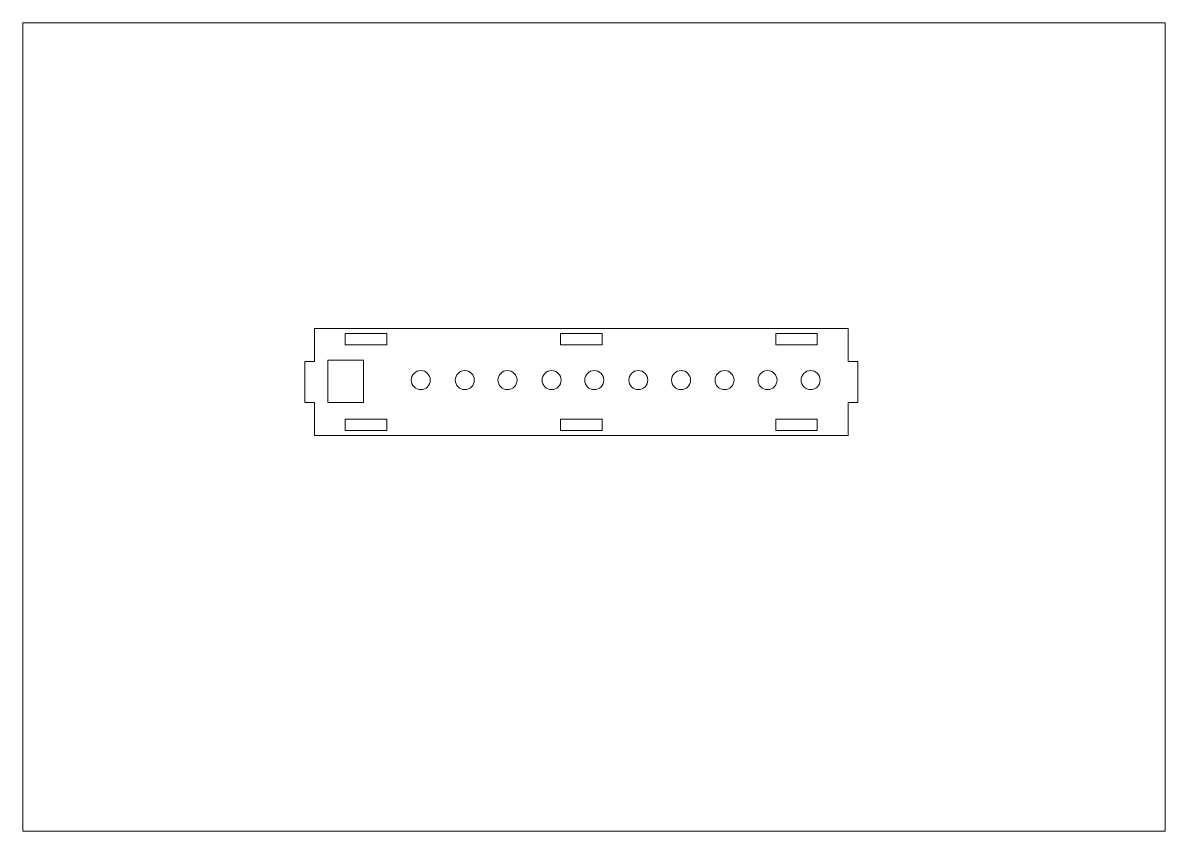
# Paper-space layout 'Sheet1' of a CAD drawing. Header units: inches, sheet in millimetres. Extents: x 0 to 420, y 0 to 297.
# The model-space entities are those that its viewports show. They can reach past a viewport. Long polylines and large blocks are cut down to what shows.
import ezdxf

# ---------------------------------------------------------------- set-up
doc = ezdxf.new("R2010")
doc.units = ezdxf.units.IN
doc.header["$LTSCALE"] = 12.7
doc.header["$MEASUREMENT"] = 0
doc.layers.add('Visible', color=7, linetype='Continuous', lineweight=40)

msp = doc.modelspace()

# ---------------------------------------------------------------- linework, layer by layer
at = {"layer": 'Visible', "lineweight": 20}
for p, q in [((107.7, 172.54), (107.7, 184.71)), ((303.95, 184.71), (107.7, 184.71)), ((119.05, 182.86), (119.05, 178.71)), ((119.05, 182.86), (134.35, 182.86)), ((134.35, 182.86), (134.35, 178.71)), ((198.17, 182.86), (198.17, 178.71)), ((198.17, 182.86), (213.47, 182.86)), ((213.47, 182.86), (213.47, 178.71)), ((277.3, 182.86), (292.6, 182.86)), ((277.3, 182.86), (277.3, 178.71)), ((292.6, 182.86), (292.6, 178.71)), ((303.95, 172.54), (303.95, 184.71)), ((119.05, 178.71), (134.35, 178.71)), ((198.17, 178.71), (213.47, 178.71)), ((277.3, 178.71), (292.6, 178.71)), ((104.2, 172.54), (104.2, 157.54)), ((107.7, 172.54), (104.2, 172.54)), ((112.6, 173.05), (125.81, 173.05)), ((112.6, 173.05), (112.6, 157.53)), ((125.81, 173.05), (125.81, 157.53)), ((303.95, 172.54), (307.45, 172.54)), ((307.45, 172.54), (307.45, 157.54)), ((107.7, 157.54), (104.2, 157.54)), ((107.7, 145.39), (107.7, 157.54)), ((112.6, 157.53), (125.81, 157.53)), ((303.95, 157.54), (307.45, 157.54)), ((303.95, 157.54), (303.95, 145.39)), ((119.05, 151.39), (134.35, 151.39)), ((119.05, 147.24), (119.05, 151.39)), ((134.35, 147.24), (134.35, 151.39)), ((198.17, 151.39), (213.47, 151.39)), ((198.17, 147.24), (198.17, 151.39)), ((213.47, 147.24), (213.47, 151.39)), ((277.3, 147.24), (277.3, 151.39)), ((277.3, 151.39), (292.6, 151.39)), ((292.6, 147.24), (292.6, 151.39)), ((119.05, 147.24), (134.35, 147.24)), ((198.17, 147.24), (213.47, 147.24)), ((277.3, 147.24), (292.6, 147.24)), ((303.95, 145.39), (107.7, 145.39))]:
    msp.add_line(p, q, dxfattribs=at)
for centre in [(146.8, 165.73), (163, 165.73), (178.7, 165.73), (194.9, 165.73), (210.6, 165.73), (226.8, 165.73), (242.5, 165.73), (258.5, 165.73), (274.3, 165.73), (290.16, 165.73)]:
    msp.add_circle(centre, 3.5, dxfattribs=at)

psp = doc.layouts.new('Sheet1')

# ---------------------------------------------------------------- viewports
at = {"layer": '0', "view_target_point": (210.5, 148.5)}
psp.add_viewport(center=(210, 148.5), size=(420, 297), view_center_point=(0, 0), view_height=297, dxfattribs=at)

doc.saveas('drawing.dxf')
